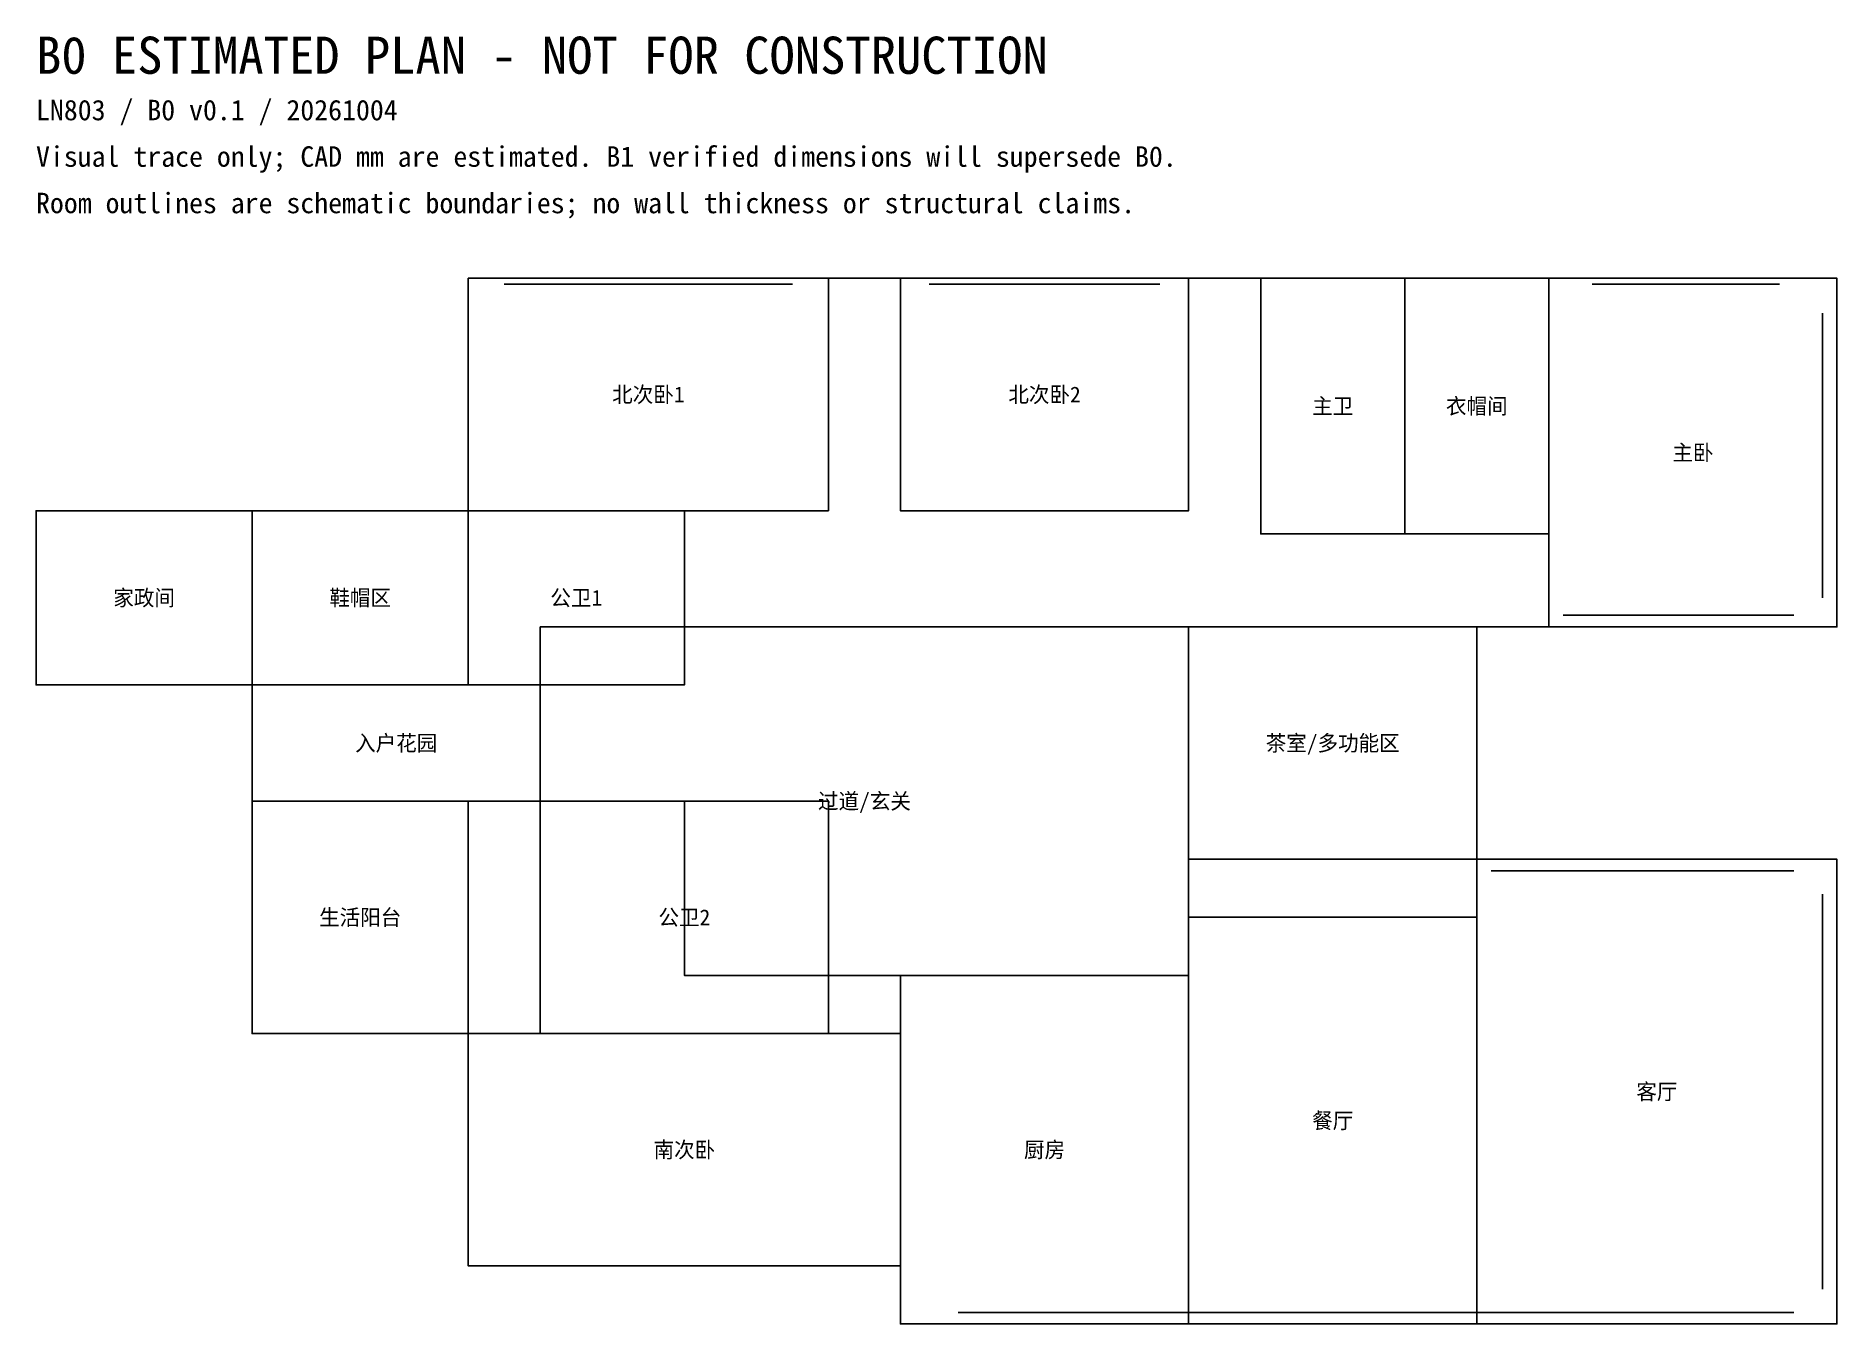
# Model space of a CAD drawing. Header units: millimetres. Extents: x 0 to 19375, y 0 to 13857.
import ezdxf
from ezdxf.enums import TextEntityAlignment as Align

# ---------------------------------------------------------------- set-up
doc = ezdxf.new("R2010")
doc.units = ezdxf.units.MM
for name, color, linetype in [('A-GLAZ', 4, 'Continuous'), ('A-NOTE', 7, 'Continuous'), ('A-ROOM', 2, 'Continuous'), ('A-UNVERIFIED', 1, 'Continuous'), ('A-WALL-EXT', 7, 'Continuous'), ('A-WALL-INT', 8, 'Continuous')]:
    doc.layers.add(name, color=color, linetype=linetype)

msp = doc.modelspace()

# ---------------------------------------------------------------- linework, layer by layer
at = {"layer": 'A-GLAZ'}
for p, q in [((5037.5, 11187.5), (8137.5, 11187.5)), ((9610, 11187.5), (12090, 11187.5)), ((16740, 11187.5), (18755, 11187.5)), ((19220, 10875), (19220, 7812.5)), ((16430, 7625), (18910, 7625)), ((15655, 4875), (18910, 4875)), ((19220, 4625), (19220, 375)), ((9920, 125), (18910, 125))]:
    msp.add_line(p, q, dxfattribs=at)
at = {"layer": 'A-WALL-EXT'}
msp.add_lwpolyline([(4650, 11250), (19375, 11250), (19375, 7500), (15500, 7500), (15500, 5000), (19375, 5000), (19375, 0), (9300, 0), (9300, 625), (4650, 625), (4650, 3125), (2325, 3125), (2325, 5625), (2325, 6875), (0, 6875), (0, 8750), (4650, 8750)], close=True, dxfattribs=at)
at = {"layer": 'A-WALL-INT'}
for points in [[(4650, 11250), (8525, 11250), (8525, 8750), (4650, 8750)], [(9300, 11250), (12400, 11250), (12400, 8750), (9300, 8750)], [(13175, 11250), (14725, 11250), (14725, 8500), (13175, 8500)], [(14725, 11250), (16275, 11250), (16275, 8500), (14725, 8500)], [(16275, 11250), (19375, 11250), (19375, 7500), (16275, 7500)], [(0, 8750), (2325, 8750), (2325, 6875), (0, 6875)], [(2325, 8750), (4650, 8750), (4650, 6875), (2325, 6875)], [(4650, 8750), (6975, 8750), (6975, 6875), (4650, 6875)], [(5425, 7500), (12400, 7500), (12400, 3750), (6975, 3750), (6975, 5625), (5425, 5625)], [(12400, 7500), (15500, 7500), (15500, 5000), (12400, 5000)], [(2325, 6875), (5425, 6875), (5425, 5625), (2325, 5625)], [(2325, 5625), (4650, 5625), (4650, 3125), (2325, 3125)], [(5425, 5625), (8525, 5625), (8525, 3125), (5425, 3125)], [(15500, 5000), (19375, 5000), (19375, 0), (15500, 0)], [(12400, 4375), (15500, 4375), (15500, 0), (12400, 0)], [(9300, 3750), (12400, 3750), (12400, 0), (9300, 0)], [(4650, 3125), (9300, 3125), (9300, 625), (4650, 625)]]:
    msp.add_lwpolyline(points, close=True, dxfattribs=at)

# ---------------------------------------------------------------- texts
at = {"layer": 'A-NOTE'}
for s, p in [('LN803 / B0 v0.1 / 20261004', (0, 12950)), ('Visual trace only; CAD mm are estimated. B1 verified dimensions will supersede B0.', (0, 12450)), ('Room outlines are schematic boundaries; no wall thickness or structural claims.', (0, 11950))]:
    msp.add_text(s, height=220, dxfattribs=at).set_placement(p)
at = {"layer": 'A-ROOM'}
for s, p in [('北次卧1', (6587.5, 10000)), ('北次卧2', (10850, 10000)), ('主卫', (13950, 9875)), ('衣帽间', (15500, 9875)), ('主卧', (17825, 9375)), ('家政间', (1162.5, 7812.5)), ('鞋帽区', (3487.5, 7812.5)), ('公卫1', (5812.5, 7812.5)), ('入户花园', (3875, 6250)), ('茶室/多功能区', (13950, 6250)), ('过道/玄关', (8912.5, 5625)), ('生活阳台', (3487.5, 4375)), ('公卫2', (6975, 4375)), ('客厅', (17437.5, 2500)), ('餐厅', (13950, 2187.5)), ('南次卧', (6975, 1875)), ('厨房', (10850, 1875))]:
    msp.add_text(s, height=170, dxfattribs=at).set_placement(p, align=Align.MIDDLE_CENTER)
at = {"layer": 'A-UNVERIFIED'}
msp.add_text('B0 ESTIMATED PLAN - NOT FOR CONSTRUCTION', height=400, dxfattribs=at).set_placement((0, 13450))

doc.saveas('drawing.dxf')
